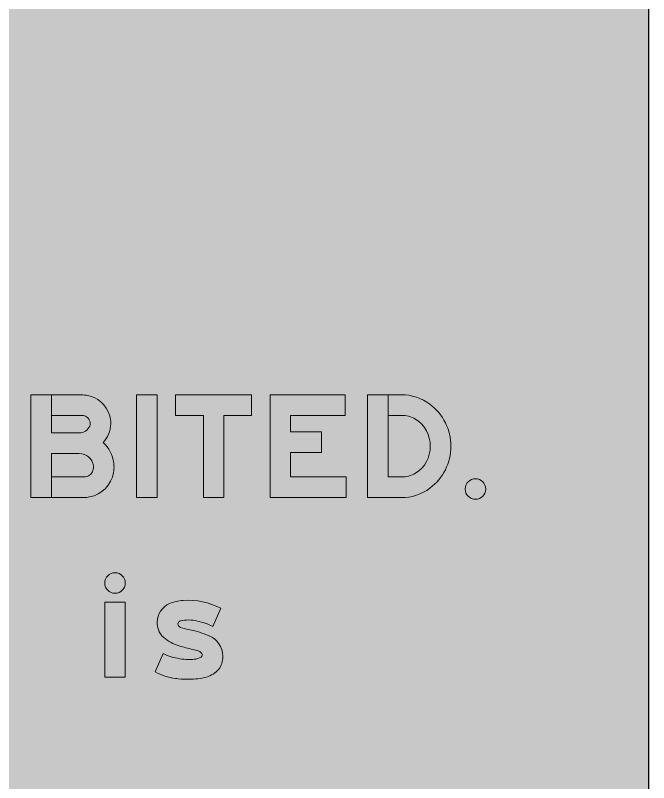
# Model space of a CAD drawing. Header units: millimetres. Extents: x 1969 to 2074, y 2991 to 3097.
# Drawn here: x 2055.54 to 2074.05, y 3019.27 to 3041.69 of the extents above; entities that cross this region are included whole.
import ezdxf

# ---------------------------------------------------------------- set-up
doc = ezdxf.new("R2010")
doc.units = ezdxf.units.MM
doc.layers.add('DIM', color=1, linetype='Continuous')
doc.layers.add('L18', color=4, linetype='Continuous')
doc.layers.add('GSCOLORFILL', color=7, linetype='Continuous', lineweight=0)
doc.layers.add('GSOUTLINE', color=7, linetype='Continuous', lineweight=0)
doc.layers.get('GSOUTLINE').off()

# ---------------------------------------------------------------- blocks, each defined once
blk = doc.blocks.new('*U400')
at = {"layer": 'GSCOLORFILL', "true_color": 0xf5f5f5, "transparency": 33554687}
blk.add_hatch(color=7, dxfattribs=at).paths.add_polyline_path([(-950.000000000005, -1000), (950.0000000000041, -1000, 0.414213562373095), (1050.000000000004, -900), (1050.000000000004, 900, 0.414213562373095), (950.0000000000041, 1000), (-950.000000000005, 1000, 0.414213562373095), (-1050.000000000005, 900), (-1050.000000000005, -900.0000000000005, 0.414213562373095)])
at = {"layer": 'GSCOLORFILL', "color": 7, "linetype": 'Continuous', "true_color": 0xf5f5f5, "transparency": 33554687}
for points in [[(-950.000000000005, -1000), (950.0000000000041, -1000, 0.414213562373095), (1050.000000000004, -900), (1050.000000000004, 900, 0.414213562373095), (950.0000000000041, 1000), (-950.000000000005, 1000, 0.414213562373095), (-1050.000000000005, 900), (-1050.000000000005, -900.0000000000005, 0.414213562373095), (-950.0000000000055, -1000)], [(-950.000000000005, -1000), (950.0000000000041, -1000, 0.414213562373095), (1050.000000000004, -900), (1050.000000000004, 900, 0.414213562373095), (950.0000000000041, 1000), (-950.000000000005, 1000, 0.414213562373095), (-1050.000000000005, 900), (-1050.000000000005, -900, 0.414213562373095), (-950.0000000000055, -1000)]]:
    blk.add_lwpolyline(points, format="xyb", close=True, dxfattribs=at).dxf.unprotected_set("ltscale", 0)
blk = doc.blocks.new('*U367')
at = {"layer": 'GSCOLORFILL'}
h = blk.add_hatch(color=0, dxfattribs=at)
edge = h.paths.add_edge_path()
edge.add_arc((94.31476547527133, 148.0678986919226), 22.16795533525024, 269.9999999999999, 336.5160772812893)
edge.add_arc((103.6319849574759, 144.019764695402), 12.0093152819086, 336.5160772812893, 360.0000000000002)
edge.add_arc((97.82065011969217, 144.0197646954017), 17.82065011969229, 1.005175672362723e-12, 15.38592306639559)
edge.add_arc((100.6541440258575, 144.7994900236497), 14.88183074725928, 15.38592306639472, 82.88150753323492)
edge.add_arc((95.53073286177263, 103.774247211631), 56.22575278836905, 82.88150753323502, 90.00000000000007)
edge.add_line((95.53073286177255, 160), (40.00500000000011, 160))
edge.add_line((40.00500000000011, 160), (40.00500000000011, 200))
edge.add_line((40.00500000000011, 200), (95.53073286177255, 200))
edge.add_arc((95.53073286177266, 103.7742472116309), 96.22575278836909, 82.88150753323498, 90.00000000000011, ccw=False)
edge.add_arc((100.6541440258576, 144.7994900236497), 54.88183074725927, 15.385923066394582, 82.88150753323498, ccw=False)
edge.add_arc((97.82065011969229, 144.0197646954019), 57.82065011969218, 1.1368683772161603e-13, 15.385923066394582, ccw=False)
edge.add_arc((103.6319849574759, 144.0197646954022), 52.00931528190861, 336.5160772812889, 359.9999999999998, ccw=False)
edge.add_arc((94.31476547527134, 148.0678986919227), 62.16795533525022, 318.82940252776905, 336.516077281289, ccw=False)
edge.add_arc((94.3147657159756, 58.14514201682006), 67.75480133985215, 7.823072625992609, 46.3157843189926, ccw=False)
edge.add_arc((101.7199881769477, 59.16256947073272), 60.28001182305235, 0, 7.823072625992381, ccw=False)
edge.add_arc((100.9999999999997, 59.16256947073275), 61.00000000000026, 350.09779352942746, 359.99999999999994, ccw=False)
edge.add_arc((103.1403279775172, 58.78893750463239), 58.82730473893949, 281.0501616729808, 350.09779352942746, ccw=False)
edge.add_arc((103.5369669704687, 56.75790179309548), 56.75790179309548, 269.9999999999998, 281.05016167298055, ccw=False)
edge.add_line((103.5369669704685, 0), (40.005, 0))
edge.add_line((40.005, 0), (40.005, 40))
edge.add_line((40.005, 40), (103.5369669704685, 40))
edge.add_arc((103.5369669704687, 56.75790179309542), 16.75790179309542, 269.9999999999991, 281.0501616729799)
edge.add_arc((103.1403279775172, 58.78893750463233), 18.82730473893943, 281.0501616729808, 350.0977935294275)
edge.add_arc((100.9999999999998, 59.162569470733), 21.00000000000021, 350.0977935294267, 359.9999999999992)
edge.add_arc((101.7199881769482, 59.16256947073284), 20.28001182305177, 359.9999999999997, 367.823072625992)
edge.add_arc((94.31476571597543, 58.14514201681999), 27.75480133985234, 7.823072625992471, 89.99999999999994)
edge.add_line((94.31476571597545, 85.89994335667234), (40, 85.89994335667234))
edge.add_line((40, 85.89994335667234), (40, 0))
edge.add_line((40, 0), (0, 0))
edge.add_line((0, 0), (0, 200))
edge.add_line((0, 200), (40, 200))
edge.add_line((40, 200), (40, 125.8999433566723))
edge.add_line((40, 125.8999433566723), (94.31476547527132, 125.8999433566723))
at = {"layer": 'GSCOLORFILL', "color": 0}
blk.add_lwpolyline([(94.31476547527132, 125.8999433566723, 0.2986645253840583), (114.6465918069161, 139.2341519349975, 0.1028280826466156), (115.6413002393845, 144.019764695402, 0.06723479209924331), (115.0026191756026, 148.7479260769776, 0.3033256444536043), (102.4983265327014, 159.566611519443, 0.03107027506471271), (95.53073286177255, 160), (40.00500000000011, 160), (40.00500000000011, 200), (95.53073286177255, 200, -0.03107027506471265), (107.4551965258197, 199.2582912504814, -0.3033256444536054), (153.5690439480053, 159.3606957566893, -0.06723479209924323), (155.6413002393845, 144.019764695402, -0.1028280826466156), (151.3334689214946, 123.2944829428317, -0.07732624666250815), (141.1118697943967, 107.1425312786598, -0.1695534719197967), (161.4389804638156, 67.36755488378117, -0.03414785745881692), (162, 59.16256947073271, -0.04323343266042356), (161.0912649686642, 48.67258022070041, -0.3107361396676367), (114.4156588436268, 1.052305314074147, -0.04825282336611881), (103.5369669704685, 0), (40.005, 0), (40.005, 40), (103.5369669704685, 40, 0.04825282336611903), (106.7489259099004, 40.31069557810451, 0.310736139667637), (121.6871567924909, 55.55126169613141, 0.04323343266042356), (122, 59.16256947073271, 0.03414785745881686), (121.8112561281478, 61.92297372667474, 0.3747648414832209), (94.31476571597545, 85.89994335667234), (40, 85.89994335667234), (40, 0), (0, 0), (0, 200), (40, 200), (40, 125.8999433566723)], format="xyb", close=True, dxfattribs=at)
blk = doc.blocks.new('*U368')
at = {"layer": 'GSCOLORFILL', "linetype": 'Continuous'}
blk.add_hatch(color=0, dxfattribs=at).paths.add_polyline_path([(0, 200), (40, 200), (40, 1.4210854715202e-14), (0, 0)])
at = {"layer": 'GSCOLORFILL', "color": 0}
blk.add_lwpolyline([(0, 200), (40, 200), (40, 1.4210854715202e-14), (0, 0)], close=True, dxfattribs=at)
blk = doc.blocks.new('*U369')
at = {"layer": 'GSCOLORFILL', "linetype": 'Continuous'}
blk.add_hatch(color=0, dxfattribs=at).paths.add_polyline_path([(0, 200), (0, 160), (54, 160), (53.99999999999999, -2.842170943040401e-14), (94, -2.842170943040401e-14), (94, 160), (148, 160), (148, 200)])
at = {"layer": 'GSCOLORFILL', "color": 0}
blk.add_lwpolyline([(94, 0), (54, 0), (54, 160), (0, 160), (0, 200), (148, 200), (148, 160), (94, 160)], close=True, dxfattribs=at)
blk = doc.blocks.new('*U370')
at = {"layer": 'GSCOLORFILL', "linetype": 'Continuous'}
blk.add_hatch(color=0, dxfattribs=at).paths.add_polyline_path([(146, 160), (146, 200), (0, 200), (-7.105427357601002e-15, 0), (148, 0), (148, 40.00000000000003), (40, 40), (40, 88), (100, 88), (100, 128), (40, 128), (40.00000000000023, 160)])
at = {"layer": 'GSCOLORFILL', "color": 0}
blk.add_lwpolyline([(146, 200), (146, 160), (40.00000000000023, 160), (40, 128), (100, 128), (100, 88), (40, 88), (40, 40), (148, 40), (148, 0), (0, 0), (0, 200)], close=True, dxfattribs=at)
blk = doc.blocks.new('*U371')
at = {"layer": 'GSCOLORFILL', "linetype": 'Continuous'}
h = blk.add_hatch(color=0, dxfattribs=at)
edge = h.paths.add_edge_path()
edge.add_line((40, 40), (39.99999999999999, 200))
edge.add_line((40, 200), (7.105427357601002e-15, 200))
edge.add_line((0, 200), (0, 0))
edge.add_line((0, 0), (65.80266766720126, 3.659182332138577e-16))
edge.add_arc((68.45392154365129, 87.4976708873159), 87.5378292958104, 268.2644201692112, 307.8949901637848)
edge.add_arc((63.7264207673386, 99.00520471798353), 99.57851151105034, 305.9743104105177, 360.5723977833031)
edge.add_arc((63.7264207673386, 100.9947952820165), 99.57851151105035, 359.4276022166969, 414.0256895894823)
edge.add_arc((68.45392154365129, 112.5023291126841), 87.53782929581041, 52.10500983621525, 91.73557983078886)
edge.add_line((65.8026676672012, 200), (40.00999999999998, 200))
edge.add_line((40.00999999999999, 200), (40.00999999999999, 160))
edge.add_line((40.00999999999999, 160), (65.80266766720115, 160))
edge.add_arc((66.76871406045422, 105.8874470927512), 54.12117541012682, 59.57905130195212, 91.02276641926431, ccw=False)
edge.add_arc((63.04417438295059, 101.5595764944033), 59.74785267233236, -1.4957408055104793, 58.60051608306338, ccw=False)
edge.add_arc((63.04417438295053, 98.44042350559677), 59.74785267233239, -58.60051608306338, 1.4957408055104793, ccw=False)
edge.add_arc((66.76871406045416, 94.11255290724876), 54.12117541012678, 268.9772335807357, 300.4209486980479, ccw=False)
edge.add_line((65.80266766720115, 40.00000000000001), (40.00000000000003, 40))
at = {"layer": 'GSCOLORFILL', "color": 0}
blk.add_lwpolyline([(40, 40), (40, 200), (0, 200), (0, 0), (65.80266766720126, 3.659182332138577e-16, 0.17466539182049), (122.2210745595333, 18.41826140526283, 0.2428405585669064), (163.2999631222395, 100, 0.2428405585669064), (122.2210745595333, 181.5817385947372, 0.17466539182049), (65.8026676672012, 200), (40.00999999999999, 200), (40.00999999999999, 160), (65.80266766720115, 160, -0.1380664808274276), (94.17292175055292, 152.5576841679113, -0.2683993976681161), (122.7716690576215, 100, -0.2683993976681161), (94.17292175055286, 47.44231583208867, -0.1380664808274276), (65.80266766720115, 40.00000000000001)], format="xyb", close=True, dxfattribs=at)
blk = doc.blocks.new('*U372')
at = {"layer": 'GSCOLORFILL', "linetype": 'Continuous'}
blk.add_hatch(color=0, dxfattribs=at).paths.add_polyline_path([(40, 16.5, 1), (0, 16.5, 1)])
at = {"layer": 'GSCOLORFILL', "color": 0}
blk.add_circle((20, 16.5), 20, dxfattribs=at)
blk = doc.blocks.new('*U336')
at = {"layer": 'DIM', "color": 28, "true_color": 0x0a0a0a, "yscale": 0.3}
for name, p, xscale, zscale in [('*U367', (1499.399999999999, 0), 0.3, 0.3), ('*U368', (1561.199999999999, 0), 0.3, 0.3), ('*U369', (1583.999999999999, 0), 0.3, 0.3), ('*U370', (1639.199999999999, 0), 0.3, 0.3), ('*U371', (1696.199999999999, 0), 0.2976027687709435, 0.2976027687709435), ('*U372', (1753.199999999999, 0), 0.3, 0.3)]:
    blk.add_blockref(name, p, dxfattribs=dict(at, xscale=xscale, zscale=zscale))
blk = doc.blocks.new('*U332')
at = {"layer": 'DIM'}
blk.add_blockref('*U336', (149.5999999999999, 0), dxfattribs=at)
blk = doc.blocks.new('*U76')
at = {"layer": 'GSCOLORFILL', "linetype": 'Continuous'}
h = blk.add_hatch(color=0, dxfattribs=at)
edge = h.paths.add_edge_path()
edge.add_arc((20, 183.5), 20, 0, 360)
h.paths.add_polyline_path([(0, 0), (40, 0), (40, 146), (0, 146)])
at = {"layer": 'GSCOLORFILL', "color": 0}
blk.add_lwpolyline([(0, 0), (40, 0), (40, 146), (0, 146)], close=True, dxfattribs=at)
blk.add_circle((20, 183.5), 20, dxfattribs=at)
blk = doc.blocks.new('*U77')
at = {"layer": 'GSCOLORFILL', "linetype": 'Continuous'}
h = blk.add_hatch(color=0, dxfattribs=at)
edge = h.paths.add_edge_path()
edge.add_arc((57.04809869947276, 119.8328805938402), 123.5321927724528, 242.4961932683436, 261.8694965575901)
edge.add_arc((53.71998100542415, 96.53722157130275), 100.0000000000024, 261.8694965575902, 265.1519738482694)
edge.add_arc((66.21862231920029, 241.6474585865565), 245.6474585865565, 265.107608171087, 270.0000000000001)
edge.add_arc((66.21862231920042, 131.9747102902726), 135.9747102902726, 270, 284.4435322635993)
edge.add_arc((87.2590612707279, 46.34088427169955), 47.80953013638941, 285.6226736631587, 320.3523653819187)
edge.add_arc((101.1805741564732, 35.22608435564997), 29.99999999999998, 319.7323865260209, 343.6226527274166)
edge.add_arc((81.80400426282898, 40.92059556639213), 50.19601244732598, 343.6226527274163, 359.9999999999994)
edge.add_arc((89.00001671015495, 40.92059556639154), 43.00000000000001, 1.893539531289907e-14, 69.18818315342611)
edge.add_arc((16.05241641888303, -138.5133822483264), 236.6861660067048, 68.11449460139696, 77.23401985654974)
edge.add_arc((94.51345069635283, 239.4277879376127), 149.4137513972377, 252.5527129735471, 259.9161950224817, ccw=False)
edge.add_arc((51.47063191465703, 103.6643462865297), 6.999999999999889, 179.9999999999987, 255.4747783885001, ccw=False)
edge.add_arc((50.47063191465716, 103.6643462865299), 6.000000000000028, 102.54264727027169, 179.9999999999999, ccw=False)
edge.add_arc((65.64780095031338, 42.10628842555992), 69.40000000000022, 89.99999999999989, 103.73705193554952, ccw=False)
edge.add_arc((65.64780095031372, 45.79820099565288), 65.70808742990727, 75.32981732184709, 90.00000000000023, ccw=False)
edge.add_arc((61.02696965695392, 2.524341248836961), 108.9348976843505, 61.960118961990474, 78.7448742602677, ccw=False)
edge.add_line((112.2357431799014, 98.6725260875295), (127.765396080293, 134.3226644606046))
edge.add_arc((64.10131200426957, 12.89460858794806), 137.105391412052, 62.33221629363134, 93.9600594258144)
edge.add_arc((60.58404460477583, 66.43598350916228), 83.44915727455098, 94.08965739914548, 112.8040930515216)
edge.add_arc((43.43278835085897, 107.2290521135412), 39.19715124941032, 112.8040930515213, 179.9999999999999)
edge.add_arc((51.05550185413682, 107.229052113541), 46.81986475268818, 179.9999999999997, 197.7033940085153)
edge.add_arc((39.79538488486676, 103.6347554354414), 34.99999999999996, 197.7033940085154, 228.9800530521989)
edge.add_arc((67.94885695159381, 135.9988574342928), 77.89583998016634, 228.9800530521987, 254.4046679698572)
edge.add_arc((180.6814777892678, 523.286242251045), 481.25292436943, 253.8732627195755, 257.1126817232802)
edge.add_arc((23.27666724641634, -155.9827217344985), 216.0210395275996, 73.25621887920119, 76.59824136527482, ccw=False)
edge.add_arc((82.13062099668643, 41.27101212237104), 10.18575544192083, 28.380935658022793, 70.61944541562929, ccw=False)
edge.add_arc((84.50556633552358, 43.06024042338811), 7.259455561422927, -6.821210263296962e-13, 24.864253273064094, ccw=False)
edge.add_arc((87.14026439805514, 43.06024042338805), 4.62475749889137, 305.9611071235292, 359.99999999999966, ccw=False)
edge.add_arc((75.22760905289778, 62.12064011164888), 27.09249869824658, 271.5940234921716, 302.6799450747393, ccw=False)
edge.add_arc((64.94135319761187, 148.6960069178715), 114.1922925204953, 270, 275.54791453290073, ccw=False)
edge.add_arc((64.9413531976119, 125.4779451809503), 90.97423078357409, 259.298160210608, 270, ccw=False)
edge.add_arc((65.77137398291288, 153.4567410203305), 118.7013581719851, 244.9593251638854, 261.41282890968307, ccw=False)
edge.add_line((15.52965290039157, 45.91241576539187), (5.684341886080801e-14, 10.2622773923169))
at = {"layer": 'GSCOLORFILL', "color": 0}
blk.add_lwpolyline([(5.684341886080801e-14, 10.2622773923169, 0.0847339050038457), (39.57715238664395, -2.457628793048443, 0.01432348851223868), (45.26867214772892, -3.105015349554833, 0.02135032962812063), (66.21862231920045, -4, 0.06310536671966191), (100.1342132484514, 0.2976259876374812, 0.1527075565803294), (124.071588358597, 15.83532705228083, 0.1046201662672657), (129.9633399784606, 26.76721967789148, 0.07158154296650225), (132.000016710155, 40.92059556639155, 0.3114087542038766), (104.2779062178993, 81.11494955036741, 0.03981245015694775), (68.35282961608164, 92.32207421006899, -0.03214031166382581), (49.71498880493823, 96.88808498170275, -0.3417662096246649), (44.47063191465713, 103.6643462865299, -0.3514561393354569), (49.16763444178665, 109.5211540847843, -0.06001108108311035), (65.64780095031347, 111.5062884255601, -0.06409831628663638), (82.28867201293883, 109.3641837535197, -0.07336853364636661), (112.2357431799014, 98.6725260875295), (127.765396080293, 134.3226644606046, 0.138885296741723), (54.63266828484393, 149.6726519295844, 0.0818391088294697), (28.24069999400078, 143.362376309172, 0.3018983132132873), (4.235637101448646, 107.2290521135412, 0.07739963479117314), (6.452863445709056, 92.99162318599028, 0.1373237408913014), (16.82412420338716, 77.22791573994759, 0.1113931483884311), (47.00723421257834, 60.97079386290355, 0.01413557325089771), (73.34554027579202, 54.15579799035581, -0.01458335771775569), (85.5106722244692, 50.87959514070334, -0.186415696591001), (91.09211770660357, 46.11262245786521, -0.1089184394422165), (91.76502189694651, 43.06024042338802, -0.240258249844662), (89.8560882572728, 39.31688862463122, -0.1364758940213938), (75.9812510998998, 35.03862561162538, -0.02421207337799446), (64.94135319761187, 34.5037143973762, -0.0467295542745229), (48.04760526388586, 36.08604427592016, -0.07191554887824611), (15.52965290039157, 45.91241576539187)], format="xyb", close=True, dxfattribs=at)
blk = doc.blocks.new('*U44')
at = {"layer": 'GSOUTLINE', "color": 28, "true_color": 0x0a0a0a, "yscale": 0.3}
for name, p, xscale, zscale in [('*U76', (1543.199999999999, 3.894376821288583e-15), 0.3, 0.3), ('*U77', (1572.599999999999, 3.894376821288583e-15), 0.2999999620223798, 0.2999999620223798)]:
    blk.add_blockref(name, p, dxfattribs=dict(at, xscale=xscale, zscale=zscale))
blk = doc.blocks.new('*U40')
at = {"layer": 'GSOUTLINE'}
blk.add_blockref('*U44', (149, 0), dxfattribs=at)

msp = doc.modelspace()

# ---------------------------------------------------------------- linework, layer by layer
at = {"layer": 'L18'}
msp.add_lwpolyline([(1974.046129431853, 3096.850439407066), (2069.046129431853, 3096.850439407066, -0.414213562373095), (2074.046129431853, 3091.850439407066), (2074.046129431853, 3001.850439407066, -0.414213562373095), (2069.046129431853, 2996.850439407066), (1974.046129431853, 2996.850439407066, -0.414213562373095), (1969.046129431853, 3001.850439407066), (1969.046129431853, 3091.850439407066, -0.414213562373095)], format="xyb", close=True, dxfattribs=at)

# ---------------------------------------------------------------- block references
at = {"xscale": 0.05, "yscale": 0.05, "zscale": 0.05}
msp.add_blockref('*U40', (1973.546129431854, 3022.350439407066), dxfattribs=at)
at = {"layer": 'DIM', "xscale": 0.05, "yscale": 0.05, "zscale": 0.05}
for name, p in [('*U400', (2021.546129431853, 3046.850439407066)), ('*U332', (1973.546129431854, 3027.600439407066))]:
    msp.add_blockref(name, p, dxfattribs=at)

doc.saveas('drawing.dxf')
